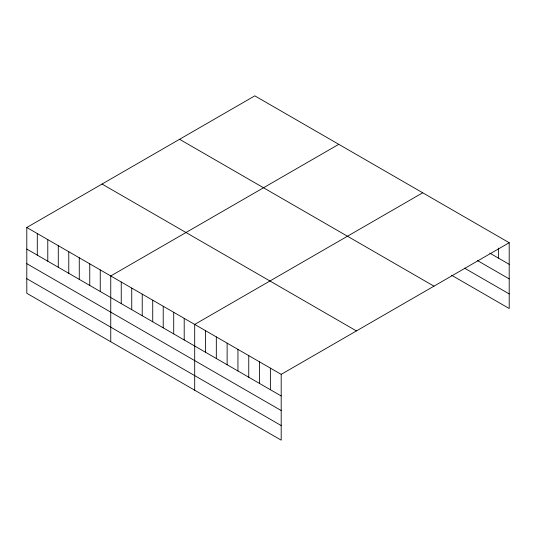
<?xml version="1.0" encoding="UTF-8"?>
<svg xmlns="http://www.w3.org/2000/svg" width="536" height="536" viewBox="0 0 536 536"><rect width="100%" height="100%" fill="white"/><g stroke="black" fill="none" stroke-linecap="round" stroke-linejoin="round"><path stroke-width="0.8" d="M26.8 227.492L281.192 374.363L281.192 440.15L26.8 293.279L26.8 227.492L254.808 95.85L509.2 242.721L509.2 308.508L451.54 275.216M338.759 144.318L110.751 275.96L110.751 341.747M422.71 192.786L194.695 324.427L194.695 390.215M281.192 374.363L509.2 242.721M489.737 253.086L509.2 264.322M477.489 260.59L509.2 278.901M464.511 268.127L509.2 293.929M179.567 139.293L433.959 286.164M102.041 184.049L356.433 330.92M26.8 249.086L281.192 395.957M26.8 263.672L281.192 410.543M26.8 278.693L281.192 425.564M498.386 248.108L498.386 258.077M270.379 368.118L270.379 389.719M259.565 361.88L259.565 383.475M248.758 355.636L248.758 377.237M237.944 349.392L237.944 370.992M227.13 343.154L227.13 364.748M216.323 336.91L216.323 358.51M205.509 330.665L205.509 352.266M184.203 318.371L184.203 339.965M173.711 312.307L173.711 333.908M163.219 306.25L163.219 327.851M152.727 300.194L152.727 321.788M142.228 294.137L142.228 315.731M131.735 288.073L131.735 309.674M121.243 282.016L121.243 303.617M100.252 269.903L100.252 291.497M89.76 263.839L89.76 285.44M79.268 257.783L79.268 279.383M68.776 251.726L68.776 273.32M58.283 245.669L58.283 267.263M47.784 239.605L47.784 261.206M37.292 233.549L37.292 255.149"/></g></svg>
